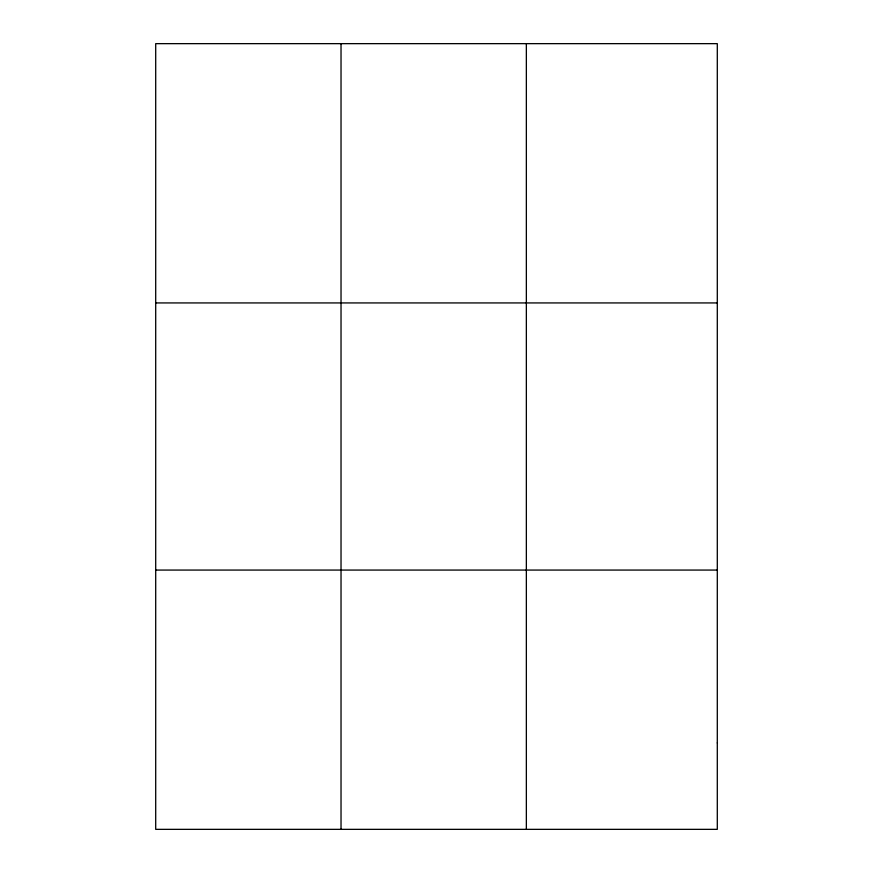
<?xml version="1.0" encoding="UTF-8"?>
<svg xmlns="http://www.w3.org/2000/svg" width="873" height="873" viewBox="0 0 873 873"><rect width="100%" height="100%" fill="white"/><g stroke="black" fill="none" stroke-linecap="round" stroke-linejoin="round"><path stroke-width="1.31" d="M341.027 829.35L341.027 43.65M526.354 829.35L526.354 43.65M155.7 302.931L717.3 302.931M155.7 570.069L717.3 570.069M717.3 742.923L717.3 829.35L155.7 829.35L155.7 43.65L717.3 43.65L717.3 742.923"/></g></svg>
